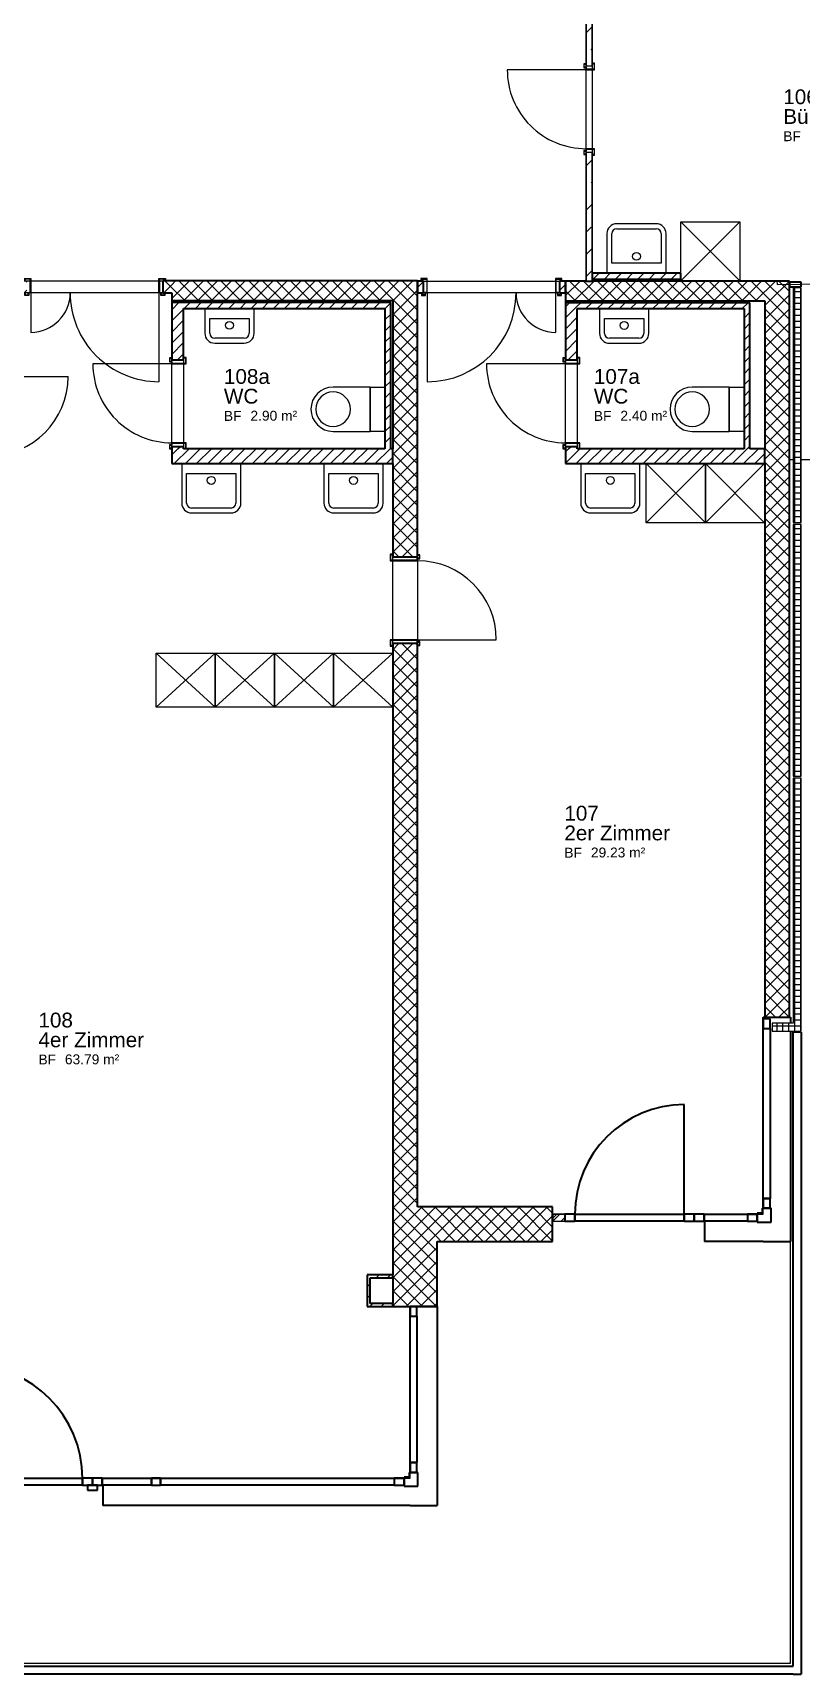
# Model space of a CAD drawing. Header units: centimetres. Extents: x -63 to 12757, y -227 to 7527.
# Drawn here: x 9902 to 10680, y 3501 to 5164 of the extents above; entities that cross this region are included whole.
import ezdxf

# ---------------------------------------------------------------- set-up
doc = ezdxf.new("R2010")
doc.units = ezdxf.units.CM
for name, color, linetype, lineweight in [('A----___H_HATCH', 252, 'Continuous', 9), ('A_E--___E_WAENDE', 7, 'Continuous', 35), ('A_E0-___E_DECKEN', 7, 'Continuous', 9), ('A_E5-___E_FENTUER', 252, 'Continuous', 9), ('A_I4-___E_SANITAER', 253, 'Continuous', 9), ('A_M1-___E_TRENNWAENDE', 7, 'Continuous', 25), ('A_R--___E_AUSSTATTUNG', 253, 'Continuous', 9), ('A_Z20___E_RAUM', 255, 'Continuous', 9), ('A_Z21___T_RAUMTEXT', 7, 'Continuous', 15)]:
    doc.layers.add(name, color=color, linetype=linetype, lineweight=lineweight)
doc.styles.add('Arial_1', font='arial.ttf', dxfattribs={"height": 0.2})
doc.styles.add('Arial_2', font='arial.ttf', dxfattribs={"height": 10})
doc.styles.add('Arial_3', font='arial.ttf', dxfattribs={"height": 15})
pattern_1 = [(45, (0, 0), (-7.071068, 7.071068), []), (135, (0, 0), (-7.071068, -7.071068), [])]
pattern_2 = [(45, (0, 0), (-5.656854, 5.656854), [])]
pattern_3 = [(90, (0, 0), (-6, 4e-16), []), (180, (0, 0), (-7e-16, -6), [])]

# ---------------------------------------------------------------- blocks, each defined once
blk = doc.blocks.new('_Zargentür 2-flg - Ungleich - 130 x 210-1939757-033O')
at = {"layer": 'A_E5-___E_FENTUER'}
for p, q in [((-90, -1.6), (-90, 88.4)), ((40, -1.6), (40, 38.4)), ((-96, 0.9), (-92, 0.9)), ((-96, -1.6), (-96, 0.9)), ((-95.5, 0.4), (-95.5, -1.6)), ((-92.5, 0.4), (-95.5, 0.4)), ((-92.5, -2.1), (-92.5, 0.4)), ((-92, 0.9), (-92, -1.6)), ((42, 0.9), (46, 0.9)), ((42, -1.6), (42, 0.9)), ((42.5, 0.4), (42.5, -2.1)), ((45.5, 0.4), (42.5, 0.4)), ((45.5, -1.6), (45.5, 0.4)), ((46, 0.9), (46, -1.6)), ((-96.5, -13.6), (-96, -13.6)), ((-96.5, -16.1), (-96.5, -13.6)), ((-90, -16.1), (-96.5, -16.1)), ((-95.5, -1.6), (-96, -1.6)), ((-96, -13.6), (-96, -15.6)), ((-96, -15.6), (-90.5, -15.6)), ((-90.5, -2.1), (-92.5, -2.1)), ((-92, -1.6), (-90, -1.6)), ((-90.5, -15.6), (-90.5, -2.1)), ((-90, -1.6), (-90, -16.1)), ((40, -1.6), (42, -1.6)), ((40, -16.1), (40, -1.6)), ((46.5, -16.1), (40, -16.1)), ((40.5, -2.1), (40.5, -15.6)), ((42.5, -2.1), (40.5, -2.1)), ((40.5, -15.6), (46, -15.6)), ((46, -1.6), (45.5, -1.6)), ((46, -13.6), (46.5, -13.6)), ((46, -15.6), (46, -13.6)), ((46.5, -13.6), (46.5, -16.1))]:
    blk.add_line(p, q, dxfattribs=at)
for centre, radius, start, end in [((-90, -1.6), 90, 360, 90), ((40, -1.6), 40, 90, 180)]:
    blk.add_arc(centre, radius, start, end, dxfattribs=at)
blk = doc.blocks.new('_Zargentür 1-flg - 80 x 210-V18-033O')
at = {"layer": 'A_E5-___E_FENTUER'}
for p, q in [((-40, 19.3), (-46.5, 19.3)), ((-46.5, 19.3), (-46.5, 16.8)), ((-46.5, 16.8), (-46, 16.8)), ((-46, 16.8), (-46, 18.8)), ((-46, 18.8), (-40.5, 18.8)), ((-40.5, 18.8), (-40.5, 5.3)), ((-40, 4.8), (-40, 19.3)), ((40, 19.3), (40, 4.8)), ((46, 19.3), (40, 19.3)), ((40.5, 5.3), (40.5, 18.8)), ((40.5, 18.8), (46, 18.8)), ((46, 18.8), (46, 16.8)), ((-45.5, 4.8), (-46, 4.8)), ((-46, 4.8), (-46, 2.3)), ((-46, 2.3), (-42, 2.3)), ((-45.5, 2.8), (-45.5, 4.8)), ((-42.5, 2.8), (-45.5, 2.8)), ((-40.5, 5.3), (-42.5, 5.3)), ((-42.5, 5.3), (-42.5, 2.8)), ((-42, 2.3), (-42, 4.8)), ((-42, 4.8), (-40, 4.8)), ((-40, 4.8), (-40, -75.2)), ((40, 4.8), (42, 4.8)), ((42.5, 5.3), (40.5, 5.3)), ((42, 4.8), (42, 2.3)), ((42, 2.3), (46, 2.3)), ((42.5, 2.8), (42.5, 5.3)), ((45.5, 2.8), (42.5, 2.8)), ((46, 4.8), (45.5, 4.8)), ((45.5, 4.8), (45.5, 2.8)), ((46, 2.3), (46, 4.8))]:
    blk.add_line(p, q, dxfattribs=at)
blk.add_arc((-40, 4.8), 80, 270, 0, dxfattribs=at)
blk = doc.blocks.new('_WC - mit Spülkasten-1642832-033O')
at = {"layer": 'A_I4-___E_SANITAER'}
for p, q in [((-9.9, 55.5), (-9.9, 18)), ((35.1, 18), (35.1, 55.5)), ((-9.9, 3), (-9.9, 18)), ((35.1, 18), (-9.9, 18)), ((-9.9, 18), (35.1, 18)), ((35.1, 18), (35.1, 3)), ((-9.9, 3), (35.1, 3))]:
    blk.add_line(p, q, dxfattribs=at)
for radius, start, end in [(22.5, 360, 180), (17.5, 90, 270), (17.5, 90, 270), (17.5, 270, 90), (17.5, 270, 90)]:
    blk.add_arc((12.6, 55.5), radius, start, end, dxfattribs=at)
blk = doc.blocks.new('_Waschbecken - 500 x 350-375340-033O')
at = {"layer": 'A_I4-___E_SANITAER'}
for p, q in [((27.6, 38), (-2.4, 38)), ((-12.4, 28), (-12.4, 3)), ((-7.4, 13), (-7.4, 28)), ((-7.4, 13), (-7.4, 28)), ((-2.4, 33), (27.6, 33)), ((-2.4, 33), (27.6, 33)), ((32.6, 28), (32.6, 13)), ((32.6, 28), (32.6, 13)), ((37.6, 3), (37.6, 28)), ((-12.4, 3), (37.6, 3)), ((32.6, 13), (-7.4, 13)), ((32.6, 13), (-7.4, 13))]:
    blk.add_line(p, q, dxfattribs=at)
blk.add_circle((12.6, 20), 4, dxfattribs=at)
for centre, radius, start, end in [((-2.4, 28), 10, 90, 180), ((-2.4, 28), 10, 90, 180), ((27.6, 28), 10, 360, 90), ((27.6, 28), 10, 360, 90), ((-2.4, 28), 5, 90, 180), ((-2.4, 28), 5, 90, 180), ((27.6, 28), 5, 0, 90), ((27.6, 28), 5, 0, 90)]:
    blk.add_arc(centre, radius, start, end, dxfattribs=at)
blk = doc.blocks.new('_Waschbecken - 600 x 500-598907-033O')
at = {"layer": 'A_I4-___E_SANITAER'}
for p, q in [((32.6, 53), (-7.4, 53)), ((-17.4, 43), (-17.4, 3)), ((-12.4, 13), (-12.4, 43)), ((-12.4, 13), (-12.4, 43)), ((-7.4, 48), (32.6, 48)), ((-7.4, 48), (32.6, 48)), ((37.6, 43), (37.6, 13)), ((37.6, 43), (37.6, 13)), ((42.6, 3), (42.6, 43)), ((-17.4, 3), (42.6, 3)), ((37.6, 13), (-12.4, 13)), ((37.6, 13), (-12.4, 13))]:
    blk.add_line(p, q, dxfattribs=at)
blk.add_circle((12.6, 20), 4, dxfattribs=at)
for centre, radius, start, end in [((-7.4, 43), 10, 90, 180), ((-7.4, 43), 10, 90, 180), ((32.6, 43), 10, 360, 90), ((32.6, 43), 10, 360, 90), ((-7.4, 43), 5, 90, 180), ((-7.4, 43), 5, 90, 180), ((32.6, 43), 5, 0, 90), ((32.6, 43), 5, 0, 90)]:
    blk.add_arc(centre, radius, start, end, dxfattribs=at)
blk = doc.blocks.new('_Zargentür 1-flg - 80 x 210-2022564-033O')
at = {"layer": 'A_E5-___E_FENTUER'}
for p, q in [((-40, 16.3), (-46.5, 16.3)), ((-46.5, 16.3), (-46.5, 13.8)), ((-46.5, 13.8), (-46, 13.8)), ((-46, 13.8), (-46, 15.8)), ((-46, 15.8), (-40.5, 15.8)), ((-45.5, 7.8), (-46, 7.8)), ((-46, 7.8), (-46, 5.3)), ((-46, 5.3), (-42, 5.3)), ((-45.5, 5.8), (-45.5, 7.8)), ((-42.5, 5.8), (-45.5, 5.8)), ((-40.5, 8.3), (-42.5, 8.3)), ((-42.5, 8.3), (-42.5, 5.8)), ((-42, 5.3), (-42, 7.8)), ((-42, 7.8), (-40, 7.8)), ((-40.5, 15.8), (-40.5, 8.3)), ((-40, 7.8), (-40, 16.3)), ((-40, 7.8), (-40, -72.2)), ((40, 16.3), (40, 7.8)), ((46.5, 16.3), (40, 16.3)), ((40, 7.8), (42, 7.8)), ((40.5, 8.3), (40.5, 15.8)), ((40.5, 15.8), (46, 15.8)), ((42.5, 8.3), (40.5, 8.3)), ((42, 7.8), (42, 5.3)), ((42, 5.3), (46, 5.3)), ((42.5, 5.8), (42.5, 8.3)), ((45.5, 5.8), (42.5, 5.8)), ((46, 7.8), (45.5, 7.8)), ((45.5, 7.8), (45.5, 5.8)), ((46, 15.8), (46, 13.8)), ((46, 13.8), (46.5, 13.8)), ((46, 5.3), (46, 7.8)), ((46.5, 13.8), (46.5, 16.3))]:
    blk.add_line(p, q, dxfattribs=at)
blk.add_arc((-40, 7.8), 80, 270, 0, dxfattribs=at)
blk = doc.blocks.new('_Zargentür 2-flg - Ungleich - 130 x 210-1939691-033O')
at = {"layer": 'A_E5-___E_FENTUER'}
for p, q in [((-90, 16.1), (-96.5, 16.1)), ((-96.5, 16.1), (-96.5, 13.6)), ((-96.5, 13.6), (-96, 13.6)), ((-96, 13.6), (-96, 15.6)), ((-96, 15.6), (-90.5, 15.6)), ((-95.5, 1.6), (-96, 1.6)), ((-96, 1.6), (-96, -0.9)), ((-95.5, -0.4), (-95.5, 1.6)), ((-90.5, 2.1), (-92.5, 2.1)), ((-92.5, 2.1), (-92.5, -0.4)), ((-92, -0.9), (-92, 1.6)), ((-92, 1.6), (-90, 1.6)), ((-90.5, 15.6), (-90.5, 2.1)), ((-90, 1.6), (-90, 16.1)), ((-90, 1.6), (-90, -88.4)), ((40, 16.1), (40, 1.6)), ((46.5, 16.1), (40, 16.1)), ((40, 1.6), (40, -38.4)), ((40, 1.6), (42, 1.6)), ((40.5, 2.1), (40.5, 15.6)), ((40.5, 15.6), (46, 15.6)), ((42.5, 2.1), (40.5, 2.1)), ((42, 1.6), (42, -0.9)), ((42.5, -0.4), (42.5, 2.1)), ((46, 1.6), (45.5, 1.6)), ((45.5, 1.6), (45.5, -0.4)), ((46, 15.6), (46, 13.6)), ((46, 13.6), (46.5, 13.6)), ((46, -0.9), (46, 1.6)), ((46.5, 13.6), (46.5, 16.1)), ((-96, -0.9), (-92, -0.9)), ((-92.5, -0.4), (-95.5, -0.4)), ((42, -0.9), (46, -0.9)), ((45.5, -0.4), (42.5, -0.4))]:
    blk.add_line(p, q, dxfattribs=at)
for centre, radius, start, end in [((-90, 1.6), 90, 270, 0), ((40, 1.6), 40, 180, 270)]:
    blk.add_arc(centre, radius, start, end, dxfattribs=at)
blk = doc.blocks.new('_Zargentür 1-flg - 80 x 210-V20-033O')
at = {"layer": 'A_E5-___E_FENTUER'}
for p, q in [((-40, 19.3), (-46.5, 19.3)), ((-46.5, 19.3), (-46.5, 16.8)), ((-46.5, 16.8), (-46, 16.8)), ((-46, 16.8), (-46, 18.8)), ((-46, 18.8), (-40.5, 18.8)), ((-40.5, 18.8), (-40.5, 5.3)), ((-40, 4.8), (-40, 19.3)), ((40, 19.3), (40, 4.8)), ((46, 19.3), (40, 19.3)), ((40.5, 5.3), (40.5, 18.8)), ((40.5, 18.8), (46, 18.8)), ((46, 18.8), (46, 16.8)), ((-45.5, 4.8), (-46, 4.8)), ((-46, 4.8), (-46, 2.3)), ((-46, 2.3), (-42, 2.3)), ((-45.5, 2.8), (-45.5, 4.8)), ((-42.5, 2.8), (-45.5, 2.8)), ((-40.5, 5.3), (-42.5, 5.3)), ((-42.5, 5.3), (-42.5, 2.8)), ((-42, 2.3), (-42, 4.8)), ((-42, 4.8), (-40, 4.8)), ((-40, 4.8), (-40, -75.2)), ((40, 4.8), (42, 4.8)), ((42.5, 5.3), (40.5, 5.3)), ((42, 4.8), (42, 2.3)), ((42, 2.3), (46, 2.3)), ((42.5, 2.8), (42.5, 5.3)), ((45.5, 2.8), (42.5, 2.8)), ((46, 4.8), (45.5, 4.8)), ((45.5, 4.8), (45.5, 2.8)), ((46, 2.3), (46, 4.8))]:
    blk.add_line(p, q, dxfattribs=at)
blk.add_arc((-40, 4.8), 80, 270, 0, dxfattribs=at)
blk = doc.blocks.new('_Zargentür 1-flg - 80 x 210-V13-033O')
at = {"layer": 'A_E5-___E_FENTUER'}
for p, q in [((-40, -4.8), (-40, 75.2)), ((-46, -2.3), (-42, -2.3)), ((-46, -4.8), (-46, -2.3)), ((-45.5, -4.8), (-46, -4.8)), ((-45.5, -2.8), (-45.5, -4.8)), ((-42.5, -2.8), (-45.5, -2.8)), ((-42.5, -5.3), (-42.5, -2.8)), ((-40.5, -5.3), (-42.5, -5.3)), ((-42, -2.3), (-42, -4.8)), ((-42, -4.8), (-40, -4.8)), ((-40.5, -18.8), (-40.5, -5.3)), ((-40, -4.8), (-40, -19.3)), ((40, -4.8), (42, -4.8)), ((40, -19.3), (40, -4.8)), ((40.5, -5.3), (40.5, -18.8)), ((42.5, -5.3), (40.5, -5.3)), ((42, -2.3), (46, -2.3)), ((42, -4.8), (42, -2.3)), ((42.5, -2.8), (42.5, -5.3)), ((45.5, -2.8), (42.5, -2.8)), ((45.5, -4.8), (45.5, -2.8)), ((46, -4.8), (45.5, -4.8)), ((46, -2.3), (46, -4.8)), ((-46.5, -16.8), (-46, -16.8)), ((-46.5, -19.3), (-46.5, -16.8)), ((-40, -19.3), (-46.5, -19.3)), ((-46, -16.8), (-46, -18.8)), ((-46, -18.8), (-40.5, -18.8)), ((46.5, -19.3), (40, -19.3)), ((40.5, -18.8), (46, -18.8)), ((46, -16.8), (46.5, -16.8)), ((46, -18.8), (46, -16.8)), ((46.5, -16.8), (46.5, -19.3))]:
    blk.add_line(p, q, dxfattribs=at)
blk.add_arc((-40, -4.8), 80, 360, 90, dxfattribs=at)
blk = doc.blocks.new('_Waschbecken - 600 x 500-V17-033O')
at = {"layer": 'A_I4-___E_SANITAER'}
for p, q in [((32.6, 57.5), (-7.4, 57.5)), ((-7.4, 52.5), (32.6, 52.5)), ((-7.4, 52.5), (32.6, 52.5)), ((-17.4, 47.5), (-17.4, 7.5)), ((-12.4, 17.5), (-12.4, 47.5)), ((-12.4, 17.5), (-12.4, 47.5)), ((37.6, 47.5), (37.6, 17.5)), ((37.6, 47.5), (37.6, 17.5)), ((42.6, 7.5), (42.6, 47.5)), ((37.6, 17.5), (-12.4, 17.5)), ((37.6, 17.5), (-12.4, 17.5)), ((-17.4, 7.5), (42.6, 7.5))]:
    blk.add_line(p, q, dxfattribs=at)
blk.add_circle((12.6, 24.5), 4, dxfattribs=at)
for centre, radius, start, end in [((-7.4, 47.5), 10, 90, 180), ((-7.4, 47.5), 10, 90, 180), ((-7.4, 47.5), 5, 90, 180), ((-7.4, 47.5), 5, 90, 180), ((32.6, 47.5), 10, 360, 90), ((32.6, 47.5), 10, 360, 90), ((32.6, 47.5), 5, 0, 90), ((32.6, 47.5), 5, 0, 90)]:
    blk.add_arc(centre, radius, start, end, dxfattribs=at)
blk = doc.blocks.new('Rechteckiger Pfosten - 12 x 5-1376459-033O')
at = {"layer": 'A_E--___E_WAENDE'}
for p, q in [((-12, 2.5), (0, 2.5)), ((-12, -2.5), (-12, 2.5)), ((0, 2.5), (0, -2.5)), ((0, -2.5), (-12, -2.5))]:
    blk.add_line(p, q, dxfattribs=at)
blk = doc.blocks.new('_Tür 1-flg - Rahmen - Unterlicht - _Tür 1-flg - Rahmen 10_10_30 - U 224cm-1390386-033O')
at = {"layer": 'A_E--___E_WAENDE'}
for p, q in [((-57.25, 3.5), (-57.25, 118)), ((-57.25, 3.5), (-67.25, 3.5)), ((-67.25, 3.5), (-67.25, -3.5)), ((-57.25, -3.5), (-57.25, 3.5)), ((-57.25, 3.5), (-57.25, -3.5)), ((-57.25, 3.5), (57.25, 3.5)), ((67.25, 3.5), (57.25, 3.5)), ((57.25, 3.5), (57.25, -3.5)), ((57.25, -3.5), (57.25, 3.5)), ((67.25, -3.5), (67.25, 3.5)), ((-67.25, -3.5), (-57.25, -3.5)), ((57.25, -3.5), (-57.25, -3.5)), ((57.25, -3.5), (67.25, -3.5))]:
    blk.add_line(p, q, dxfattribs=at)
blk.add_arc((-57.25, 3.5), 114.5, 0, 90, dxfattribs=at)
blk = doc.blocks.new('_Flügel 1-flg - Unterlicht - Rahmen 10cm - Höhe U 151cm-1868864-033O')
at = {"layer": 'A_E--___E_WAENDE'}
for p, q in [((-86, 3.5), (-96, 3.5)), ((-96, 3.5), (-96, -3.5)), ((-86, -3.5), (-86, 3.5)), ((-86, 3.5), (-86, -3.5)), ((-86, 3.5), (86, 3.5)), ((96, 3.5), (86, 3.5)), ((86, 3.5), (86, -3.5)), ((86, 3.5), (86, -3.5)), ((96, -3.5), (96, 3.5)), ((-96, -3.5), (-86, -3.5)), ((86, -3.5), (-86, -3.5)), ((86, -3.5), (96, -3.5))]:
    blk.add_line(p, q, dxfattribs=at)
blk = doc.blocks.new('_Flügel 1-flg - Unterlicht - Rahmen 10cm - Höhe U 151cm-1390438-033O')
at = {"layer": 'A_E--___E_WAENDE'}
for p, q in [((-74.065, 3.5), (-84.065, 3.5)), ((-84.065, 3.5), (-84.065, -3.5)), ((-74.065, -3.5), (-74.065, 3.5)), ((-74.065, 3.5), (-74.065, -3.5)), ((-74.065, 3.5), (74.065, 3.5)), ((84.065, 3.5), (74.065, 3.5)), ((74.065, 3.5), (74.065, -3.5)), ((74.065, 3.5), (74.065, -3.5)), ((84.065, -3.5), (84.065, 3.5)), ((-84.065, -3.5), (-74.065, -3.5)), ((74.065, -3.5), (-74.065, -3.5)), ((74.065, -3.5), (84.065, -3.5))]:
    blk.add_line(p, q, dxfattribs=at)
blk = doc.blocks.new('_Flügel 2-flg - Unterlicht - Rahmen 10cm - Unterlicht 151cm-1390437-033O')
at = {"layer": 'A_E--___E_WAENDE'}
for p, q in [((-148, 3.5), (-158, 3.5)), ((-158, 3.5), (-158, -3.5)), ((-148, -3.5), (-148, 3.5)), ((-148, 3.5), (-148, -3.5)), ((-148, 3.5), (-98, 3.5)), ((-89, 3.5), (-98, 3.5)), ((-98, 3.5), (-98, -3.5)), ((-98, -3.5), (-98, 3.5)), ((-89, -3.5), (-89, 3.5)), ((-89, 3.5), (-89, -3.5)), ((-89, 3.5), (148, 3.5)), ((158, 3.5), (148, 3.5)), ((148, 3.5), (148, -3.5)), ((148, 3.5), (148, -3.5)), ((158, -3.5), (158, 3.5)), ((-158, -3.5), (-148, -3.5)), ((-98, -3.5), (-148, -3.5)), ((-98, -3.5), (-89, -3.5)), ((148, -3.5), (-89, -3.5)), ((148, -3.5), (158, -3.5))]:
    blk.add_line(p, q, dxfattribs=at)
blk = doc.blocks.new('_Flügel 1-flg - Unterlicht - Rahmen 10cm - Höhe U 151cm-1387817-033O')
at = {"layer": 'A_E--___E_WAENDE'}
for p, q in [((-22, 3.5), (-32, 3.5)), ((-32, 3.5), (-32, -3.5)), ((-22, -3.5), (-22, 3.5)), ((-22, 3.5), (-22, -3.5)), ((-22, 3.5), (22, 3.5)), ((32, 3.5), (22, 3.5)), ((22, 3.5), (22, -3.5)), ((22, 3.5), (22, -3.5)), ((32, -3.5), (32, 3.5)), ((-32, -3.5), (-22, -3.5)), ((22, -3.5), (-22, -3.5)), ((22, -3.5), (32, -3.5))]:
    blk.add_line(p, q, dxfattribs=at)
blk = doc.blocks.new('_Tür 1-flg - Rahmen - Unterlicht - _Tür 1-flg - Rahmen 10_10_30 - U 224cm-1390388-033O')
at = {"layer": 'A_E--___E_WAENDE'}
for p, q in [((-55.5, 3.5), (-65.5, 3.5)), ((-65.5, 3.5), (-65.5, -3.5)), ((-55.5, -3.5), (-55.5, 3.5)), ((-55.5, 3.5), (55.5, 3.5)), ((-55.5, 3.5), (-55.5, -3.5)), ((65.5, 3.5), (55.5, 3.5)), ((55.5, 3.5), (55.5, -3.5)), ((55.5, -3.5), (55.5, 3.5)), ((65.5, -3.5), (65.5, 3.5)), ((-65.5, -3.5), (-55.5, -3.5)), ((-55.5, -3.5), (-55.5, -114.5)), ((55.5, -3.5), (-55.5, -3.5)), ((55.5, -3.5), (65.5, -3.5))]:
    blk.add_line(p, q, dxfattribs=at)
blk.add_arc((-55.5, -3.5), 111, 270, 360, dxfattribs=at)
blk = doc.blocks.new('Linker Eckpfosten - L 12 x 12-1387820-033O')
at = {"layer": 'A_E--___E_WAENDE'}
for p, q in [((-9.5, -4.5), (-9.5, 4.5)), ((-9.5, 4.5), (4.5, 4.5)), ((4.5, 4.5), (4.5, -9.5)), ((-4.5, -4.5), (-9.5, -4.5)), ((-4.5, -9.5), (-4.5, -4.5)), ((4.5, -9.5), (-4.5, -9.5))]:
    blk.add_line(p, q, dxfattribs=at)
blk = doc.blocks.new('Rechteckiger Pfosten - Deckpfosten 5 x 10-1387818-033O')
at = {"layer": 'A_E--___E_WAENDE'}
for p, q in [((-5, 8.5), (5, 8.5)), ((-5, 3.5), (-5, 8.5)), ((5, 3.5), (-5, 3.5)), ((5, 8.5), (5, 3.5))]:
    blk.add_line(p, q, dxfattribs=at)
blk = doc.blocks.new('_Schrank - Hochschrank 55 x 60-2063837-033O')
at = {"layer": 'A_R--___E_AUSSTATTUNG'}
for p, q in [((-23.3, -27.7), (-23.3, 32.3)), ((-23.3, 32.3), (31.7, 32.3)), ((-23.3, -27.7), (31.7, 32.3)), ((-23.3, 32.3), (31.7, -27.7)), ((31.7, 32.3), (31.7, -27.7)), ((31.7, -27.7), (-23.3, -27.7))]:
    blk.add_line(p, q, dxfattribs=at)
blk = doc.blocks.new('_Schrank - Hochschrank 60 x 60-2063835-033O')
at = {"layer": 'A_R--___E_AUSSTATTUNG'}
for p, q in [((-25.8, -27.7), (-25.8, 32.3)), ((-25.8, 32.3), (34.2, 32.3)), ((-25.8, -27.7), (34.2, 32.3)), ((-25.8, 32.3), (34.2, -27.7)), ((34.2, 32.3), (34.2, -27.7)), ((34.2, -27.7), (-25.8, -27.7))]:
    blk.add_line(p, q, dxfattribs=at)
blk = doc.blocks.new('_Zargentür 1-flg - 80 x 210-2506014-033O')
at = {"layer": 'A_E5-___E_FENTUER'}
for p, q in [((-40, 25.8), (-46.5, 25.8)), ((-46.5, 25.8), (-46.5, 23.3)), ((-46.5, 23.3), (-46, 23.3)), ((-46, 23.3), (-46, 25.3)), ((-46, 25.3), (-40.5, 25.3)), ((-40.5, 25.3), (-40.5, -1.2)), ((-40, -1.7), (-40, 25.8)), ((40, 25.8), (40, -1.7)), ((46.5, 25.8), (40, 25.8)), ((40.5, -1.2), (40.5, 25.3)), ((40.5, 25.3), (46, 25.3)), ((46, 25.3), (46, 23.3)), ((46, 23.3), (46.5, 23.3)), ((46.5, 23.3), (46.5, 25.8)), ((-45.5, -1.7), (-46, -1.7)), ((-46, -1.7), (-46, -4.2)), ((-46, -4.2), (-42, -4.2)), ((-45.5, -3.7), (-45.5, -1.7)), ((-42.5, -3.7), (-45.5, -3.7)), ((-40.5, -1.2), (-42.5, -1.2)), ((-42.5, -1.2), (-42.5, -3.7)), ((-42, -4.2), (-42, -1.7)), ((-42, -1.7), (-40, -1.7)), ((-40, -1.7), (-40, -81.7)), ((40, -1.7), (42, -1.7)), ((42.5, -1.2), (40.5, -1.2)), ((42, -1.7), (42, -4.2)), ((42, -4.2), (46, -4.2)), ((42.5, -3.7), (42.5, -1.2)), ((45.5, -3.7), (42.5, -3.7)), ((46, -1.7), (45.5, -1.7)), ((45.5, -1.7), (45.5, -3.7)), ((46, -4.2), (46, -1.7))]:
    blk.add_line(p, q, dxfattribs=at)
blk.add_arc((-40, -1.7), 80, 270, 0, dxfattribs=at)
blk = doc.blocks.new('_Beschriftung Räume - Nummer_ Name_ Fläche-157530-033O')
at = {"layer": 'A_Z21___T_RAUMTEXT', "insert": (-0.364, -0.522), "char_height": 0.2, "width": 0.44093, "attachment_point": 1, "style": 'Arial_1'}
blk.add_mtext('BF', dxfattribs=at)

msp = doc.modelspace()

# ---------------------------------------------------------------- hatches: boundary and pattern name
at = {"layer": 'A----___H_HATCH'}
h = msp.add_hatch(dxfattribs=at)
h.set_pattern_fill('FP_15', color=256, style=0, pattern_type=2)
h.set_pattern_definition([(45, (0, 0), (-22.45064, 22.45064), []), (45, (22.45, 0), (-22.45064, 22.45064), [15.875, -7.937])])
h.paths.add_polyline_path([(10468.5, 4912.6), (10468.5, 5042.7), (10462.5, 5042.7), (10462.5, 4912.6)], flags=0)
h.paths.add_polyline_path([(10468.5, 5130.7), (10468.5, 5183), (10462.5, 5183), (10462.5, 5130.7)], flags=0)
h = msp.add_hatch(dxfattribs=at)
h.set_pattern_fill('FP_2', color=256, style=0, pattern_type=2)
h.set_pattern_definition(pattern_1)
h.paths.add_polyline_path([(10033.5, 4900.7), (10042.5, 4900.7), (10042.5, 4912.7), (10033.5, 4912.7), (10033.5, 4907.8)], flags=0)
h.paths.add_polyline_path([(9895.5, 4900.7), (9895.5, 4912.7), (9885.5, 4912.7), (9885.5, 4900.7)], flags=0)
h = msp.add_hatch(dxfattribs=at)
h.set_pattern_fill('FP_2', color=256, style=0, pattern_type=2)
h.set_pattern_definition(pattern_1)
h.paths.add_polyline_path([(10266.5, 4892.7), (10266.5, 4912.7), (10042.5, 4912.7), (10042.5, 4892.7), (10120.9, 4892.7)], flags=0)
h = msp.add_hatch(dxfattribs=at)
h.set_pattern_fill('FP_2', color=256, style=0, pattern_type=2)
h.set_pattern_definition(pattern_1)
h.paths.add_polyline_path([(10291.5, 3974.6), (10291.5, 4545.2), (10266.5, 4545.2), (10266.5, 3974.6)], flags=0)
h.paths.add_polyline_path([(10266.5, 4633.2), (10291.5, 4633.2), (10291.5, 4912.7), (10266.5, 4912.7), (10266.5, 4707.3)], flags=0)
h = msp.add_hatch(dxfattribs=at)
h.set_pattern_fill('FP_18', color=256, style=0, pattern_type=2)
h.set_pattern_definition(pattern_2)
h.paths.add_polyline_path([(10441.5, 4900.6), (10441.5, 4912.6), (10435.5, 4912.6), (10435.5, 4900.6)], flags=0)
h.paths.add_polyline_path([(10291.5, 4900.6), (10297.5, 4900.6), (10297.5, 4912.6), (10291.5, 4912.6)], flags=0)
h = msp.add_hatch(dxfattribs=at)
h.set_pattern_fill('FP_2', color=256, style=0, pattern_type=2)
h.set_pattern_definition(pattern_1)
h.paths.add_polyline_path([(10643.5, 4892.6), (10668.5, 4892.6), (10668.5, 4912.6), (10441.5, 4912.6), (10441.5, 4892.6), (10563.9, 4892.6)], flags=0)
h = msp.add_hatch(dxfattribs=at)
h.set_pattern_fill('FP_18', color=256, style=0, pattern_type=2)
h.set_pattern_definition(pattern_2)
h.paths.add_polyline_path([(10558.5, 4914.6), (10558.5, 4920.6), (10468.5, 4920.6), (10468.5, 4914.6), (10508.5, 4914.6)], flags=0)
h = msp.add_hatch(dxfattribs=at)
h.set_pattern_fill('FP_18', color=256, style=0, pattern_type=2)
h.set_pattern_definition(pattern_2)
h.paths.add_polyline_path([(10054.5, 4742.6), (10054.5, 4744.7), (10042.5, 4744.7), (10042.5, 4742.6)], flags=0)
h.paths.add_polyline_path([(10054.5, 4832.7), (10054.5, 4890.7), (10042.5, 4890.7), (10042.5, 4832.7)], flags=0)
h = msp.add_hatch(dxfattribs=at)
h.set_pattern_fill('FP_18', color=256, style=0, pattern_type=2)
h.set_pattern_definition(pattern_2)
h.paths.add_polyline_path([(10258.5, 4884.7), (10258.5, 4890.7), (10054.5, 4890.7), (10054.5, 4884.7), (10120.9, 4884.7)], flags=0)
h = msp.add_hatch(dxfattribs=at)
h.set_pattern_fill('FP_18', color=256, style=0, pattern_type=2)
h.set_pattern_definition(pattern_2)
h.paths.add_polyline_path([(10258.5, 4742.6), (10264.5, 4742.6), (10264.5, 4890.7), (10258.5, 4890.7), (10258.5, 4841)], flags=0)
h = msp.add_hatch(dxfattribs=at)
h.set_pattern_fill('FP_18', color=256, style=0, pattern_type=2)
h.set_pattern_definition(pattern_2)
h.paths.add_polyline_path([(10453.5, 4742.6), (10453.5, 4744.7), (10441.5, 4744.7), (10441.5, 4742.6), (10453.1, 4742.6)], flags=0)
h.paths.add_polyline_path([(10441.5, 4832.7), (10453.5, 4832.7), (10453.5, 4890.6), (10441.5, 4890.6), (10441.5, 4841)], flags=0)
h = msp.add_hatch(dxfattribs=at)
h.set_pattern_fill('FP_18', color=256, style=0, pattern_type=2)
h.set_pattern_definition(pattern_2)
h.paths.add_polyline_path([(10622.5, 4884.6), (10628.5, 4884.6), (10628.5, 4890.6), (10453.5, 4890.6), (10453.5, 4884.6), (10563.9, 4884.6)], flags=0)
h = msp.add_hatch(dxfattribs=at)
h.set_pattern_fill('FP_2', color=256, style=0, pattern_type=2)
h.set_pattern_definition(pattern_1)
h.paths.add_polyline_path([(10643.5, 4166.7), (10668.5, 4166.7), (10668.5, 4892.6), (10643.5, 4892.6), (10643.5, 4172.4)], flags=0)
h = msp.add_hatch(dxfattribs=at)
h.set_pattern_fill('FP_1', color=256, style=0, pattern_type=2)
h.set_pattern_definition(pattern_3)
h.paths.add_polyline_path([(10674.6, 4720.7), (10680.5, 4720.7), (10680.5, 4905.6), (10672.5, 4905.6), (10672.5, 4720.7)], flags=0)
h = msp.add_hatch(dxfattribs=at)
h.set_pattern_fill('FP_18', color=256, style=0, pattern_type=2)
h.set_pattern_definition(pattern_2)
h.paths.add_polyline_path([(10628.5, 4742.6), (10628.5, 4884.6), (10622.5, 4884.6), (10622.5, 4742.6)], flags=0)
h = msp.add_hatch(dxfattribs=at)
h.set_pattern_fill('FP_18', color=256, style=0, pattern_type=2)
h.set_pattern_definition(pattern_2)
h.paths.add_polyline_path([(10266.5, 4727.6), (10266.5, 4742.6), (10042.5, 4742.6), (10042.5, 4727.6), (10231.7, 4727.6)], flags=0)
h = msp.add_hatch(dxfattribs=at)
h.set_pattern_fill('FP_18', color=256, style=0, pattern_type=2)
h.set_pattern_definition(pattern_2)
h.paths.add_polyline_path([(10643.5, 4727.6), (10643.5, 4742.6), (10441.5, 4742.6), (10441.5, 4727.6), (10563.9, 4727.6)], flags=0)
h = msp.add_hatch(dxfattribs=at)
h.set_pattern_fill('FP_1', color=256, style=0, pattern_type=2)
h.set_pattern_definition(pattern_3)
h.paths.add_polyline_path([(10672.5, 4152.7), (10680.5, 4152.7), (10680.5, 4409), (10672.5, 4409), (10672.5, 4160.7)], flags=0)
h.paths.add_polyline_path([(10680.5, 4411), (10680.5, 4665.8), (10672.5, 4665.8), (10672.5, 4411)], flags=0)
h.paths.add_polyline_path([(10680.5, 4667.8), (10680.5, 4720.7), (10672.5, 4720.7), (10672.5, 4667.8)], flags=0)
h = msp.add_hatch(dxfattribs=at)
h.set_pattern_fill('FP_1', color=256, style=0, pattern_type=2)
h.set_pattern_definition(pattern_3)
h.paths.add_polyline_path([(10672.5, 4152.7), (10672.5, 4160.7), (10651, 4160.7), (10651, 4152.7)], flags=0)
h = msp.add_hatch(dxfattribs=at)
h.set_pattern_fill('FP_2', color=256, style=0, pattern_type=2)
h.set_pattern_definition(pattern_1)
h.paths.add_polyline_path([(10311.5, 3873.7), (10311.5, 3974.6), (10266.5, 3974.6), (10266.5, 3873.7)], flags=0)
h = msp.add_hatch(dxfattribs=at)
h.set_pattern_fill('FP_2', color=256, style=0, pattern_type=2)
h.set_pattern_definition(pattern_1)
h.paths.add_polyline_path([(10342.4, 3939.6), (10428.5, 3939.6), (10428.5, 3974.6), (10311.5, 3974.6), (10311.5, 3939.6)], flags=0)
h = msp.add_hatch(dxfattribs=at)
h.set_pattern_fill('FP_25', color=256, style=0, pattern_type=2)
h.set_pattern_definition([(45, (0, 0), (-7.071068, 7.071068), []), (45, (2.828, 0), (-7.071068, 7.071068), []), (45, (5.657, 0), (-7.071068, 7.071068), [])])
h.paths.add_polyline_path([(10441, 3960.1), (10441, 3967.1), (10428.5, 3967.1), (10428.5, 3960.1)], flags=0)
h = msp.add_hatch(dxfattribs=at)
h.set_pattern_fill('FP_18', color=256, style=0, pattern_type=2)
h.set_pattern_definition(pattern_2)
h.paths.add_polyline_path([(10266.5, 3902.7), (10266.5, 3905.7), (10240.5, 3905.7), (10240.5, 3902.7), (10243.5, 3902.7)], flags=0)
h = msp.add_hatch(dxfattribs=at)
h.set_pattern_fill('FP_18', color=256, style=0, pattern_type=2)
h.set_pattern_definition(pattern_2)
h.paths.add_polyline_path([(10243.5, 3873.7), (10243.5, 3902.7), (10240.5, 3902.7), (10240.5, 3873.7)], flags=0)
h = msp.add_hatch(dxfattribs=at)
h.set_pattern_fill('FP_18', color=256, style=0, pattern_type=2)
h.set_pattern_definition(pattern_2)
h.paths.add_polyline_path([(10266.5, 3873.7), (10266.5, 3876.7), (10243.5, 3876.7), (10243.5, 3873.7)], flags=0)

# ---------------------------------------------------------------- linework, layer by layer
at = {"layer": 'A_E--___E_WAENDE'}
for p, q in [((10042.5, 4912.7), (10033.5, 4912.7)), ((10033.5, 4912.7), (10033.5, 4900.7)), ((10266.5, 4912.7), (10042.5, 4912.7)), ((10291.5, 4912.7), (10266.5, 4912.7)), ((10291.5, 4633.2), (10291.5, 4912.7)), ((10297.5, 4912.6), (10291.5, 4912.6)), ((10291.5, 4912.6), (10291.5, 4900.6)), ((10297.5, 4900.6), (10297.5, 4912.6)), ((10441.5, 4912.6), (10435.5, 4912.6)), ((10435.5, 4912.6), (10435.5, 4900.6)), ((10462.5, 4912.6), (10441.5, 4912.6)), ((10441.5, 4912.6), (10441.5, 4892.6)), ((10441.5, 4900.6), (10441.5, 4912.6)), ((10462.5, 4912.6), (10468.5, 4912.6)), ((10558.5, 4920.6), (10468.5, 4920.6)), ((10468.5, 4920.6), (10468.5, 4914.6)), ((10468.5, 4914.6), (10558.5, 4914.6)), ((10668.5, 4912.6), (10468.5, 4912.6)), ((10558.5, 4914.6), (10558.5, 4920.6)), ((10668.5, 4892.6), (10668.5, 4912.6)), ((10033.5, 4900.7), (10042.5, 4900.7)), ((10042.5, 4900.7), (10042.5, 4892.7)), ((10042.5, 4892.7), (10266.5, 4892.7)), ((10054.5, 4890.7), (10042.5, 4890.7)), ((10042.5, 4890.7), (10042.5, 4832.7)), ((10258.5, 4890.7), (10054.5, 4890.7)), ((10264.5, 4890.7), (10258.5, 4890.7)), ((10264.5, 4742.6), (10264.5, 4890.7)), ((10266.5, 4892.7), (10266.5, 4742.6)), ((10291.5, 4900.6), (10297.5, 4900.6)), ((10435.5, 4900.6), (10441.5, 4900.6)), ((10441.5, 4892.6), (10643.5, 4892.6)), ((10453.5, 4890.6), (10441.5, 4890.6)), ((10441.5, 4890.6), (10441.5, 4832.7)), ((10628.5, 4890.6), (10453.5, 4890.6)), ((10628.5, 4884.6), (10628.5, 4890.6)), ((10643.5, 4892.6), (10643.5, 4742.6)), ((10668.5, 4166.7), (10668.5, 4892.6)), ((10054.5, 4832.7), (10054.5, 4884.7)), ((10054.5, 4884.7), (10258.5, 4884.7)), ((10258.5, 4884.7), (10258.5, 4742.6)), ((10453.5, 4832.7), (10453.5, 4884.6)), ((10453.5, 4884.6), (10622.5, 4884.6)), ((10622.5, 4884.6), (10622.5, 4742.6)), ((10628.5, 4742.6), (10628.5, 4884.6)), ((10042.5, 4832.7), (10054.5, 4832.7)), ((10441.5, 4832.7), (10453.5, 4832.7)), ((10054.5, 4744.7), (10042.5, 4744.7)), ((10042.5, 4744.7), (10042.5, 4742.6)), ((10042.5, 4742.6), (10042.5, 4727.6)), ((10054.5, 4742.6), (10054.5, 4744.7)), ((10258.5, 4742.6), (10054.5, 4742.6)), ((10266.5, 4742.6), (10264.5, 4742.6)), ((10266.5, 4727.6), (10266.5, 4742.6)), ((10453.5, 4744.7), (10441.5, 4744.7)), ((10441.5, 4744.7), (10441.5, 4742.6)), ((10441.5, 4742.6), (10441.5, 4727.6)), ((10453.5, 4742.6), (10453.5, 4744.7)), ((10622.5, 4742.6), (10453.5, 4742.6)), ((10643.5, 4742.6), (10628.5, 4742.6)), ((10643.5, 4727.6), (10643.5, 4742.6)), ((10042.5, 4727.6), (10266.5, 4727.6)), ((10266.5, 4727.6), (10266.5, 4633.2)), ((10441.5, 4727.6), (10643.5, 4727.6)), ((10643.5, 4727.6), (10643.5, 4166.7)), ((10266.5, 4633.2), (10291.5, 4633.2)), ((10291.5, 4545.2), (10266.5, 4545.2)), ((10266.5, 4545.2), (10266.5, 3974.6)), ((10291.5, 3974.6), (10291.5, 4545.2)), ((10642, 3973.1), (10642, 4166.7)), ((10642, 4166.7), (10669.5, 4166.7)), ((10643.5, 4166.7), (10668.5, 4166.7)), ((10669.5, 4166.7), (10669.5, 4160.7)), ((10669.5, 4152.7), (10669.5, 3939.6)), ((10672.5, 3509.1), (10672.5, 4151.6)), ((10680.5, 4151.6), (10672.5, 4151.6)), ((10680.5, 4151.6), (10680.5, 3501.1)), ((10266.5, 3974.6), (10266.5, 3905.7)), ((10311.5, 3974.6), (10291.5, 3974.6)), ((10428.5, 3974.6), (10311.5, 3974.6)), ((10428.5, 3967.1), (10428.5, 3974.6)), ((10428.5, 3960.1), (10428.5, 3967.1)), ((10428.5, 3967.1), (10428.5, 3960.1)), ((10428.5, 3939.6), (10428.5, 3960.1)), ((10582.5, 3967.1), (10636, 3967.1)), ((10582.5, 3960.1), (10582.5, 3939.6)), ((10311.5, 3873.7), (10311.5, 3939.6)), ((10311.5, 3939.6), (10428.5, 3939.6)), ((10642, 3939.6), (10582.5, 3939.6)), ((10642, 3939.6), (10669.5, 3939.6)), ((10266.5, 3905.7), (10240.5, 3905.7)), ((10240.5, 3905.7), (10240.5, 3902.7)), ((10240.5, 3902.7), (10240.5, 3873.7)), ((10243.5, 3902.7), (10266.5, 3902.7)), ((10243.5, 3876.7), (10243.5, 3902.7)), ((10266.5, 3902.7), (10266.5, 3905.7)), ((10266.5, 3902.7), (10266.5, 3876.7)), ((10266.5, 3876.7), (10243.5, 3876.7)), ((10266.5, 3873.7), (10266.5, 3876.7)), ((10240.5, 3873.7), (10243.5, 3873.7)), ((10243.5, 3873.7), (10266.5, 3873.7)), ((10266.5, 3873.7), (10311.5, 3873.7)), ((10284, 3705.5), (10284, 3873.7)), ((10311.5, 3873.7), (10284, 3873.7)), ((10311.5, 3873.7), (10311.5, 3672)), ((9972.5, 3699.5), (10278, 3699.5)), ((9972.5, 3692.5), (9972.5, 3672)), ((10284, 3672), (9972.5, 3672)), ((10284, 3672), (10311.5, 3672)), ((9776.5, 3509.1), (10672.5, 3509.1)), ((10672.5, 3501.1), (9784.5, 3501.1)), ((10672.5, 3501.1), (10680.5, 3501.1))]:
    msp.add_line(p, q, dxfattribs=at)
at = {"layer": 'A_E0-___E_DECKEN'}
for p, q in [((10668.5, 4166.7), (10668.5, 4731.7)), ((10668.5, 4731.7), (10672.5, 4731.7)), ((10680.5, 4731.7), (10944.5, 4731.7)), ((10669.5, 3939.6), (10668.5, 3939.6)), ((10669.5, 3512.1), (10669.5, 3939.6)), ((9773.5, 3512.1), (10669.5, 3512.1))]:
    msp.add_line(p, q, dxfattribs=at)
at = {"layer": 'A_M1-___E_TRENNWAENDE'}
for p, q in [((10462.5, 5183), (10462.5, 5130.7)), ((10468.5, 5130.7), (10468.5, 5183)), ((10462.5, 5130.7), (10468.5, 5130.7)), ((10462.5, 5042.7), (10462.5, 4912.6)), ((10468.5, 5042.7), (10462.5, 5042.7)), ((10468.5, 4912.6), (10468.5, 5042.7)), ((10672.5, 4905.6), (10672.5, 4720.7)), ((10680.5, 4905.6), (10672.5, 4905.6)), ((10680.5, 4720.7), (10680.5, 4905.6)), ((10672.5, 4720.7), (10672.5, 4667.8)), ((10680.5, 4667.8), (10680.5, 4720.7)), ((10672.5, 4667.8), (10680.5, 4667.8)), ((10672.5, 4665.8), (10672.5, 4411)), ((10680.5, 4665.8), (10672.5, 4665.8)), ((10680.5, 4411), (10680.5, 4665.8)), ((10672.5, 4411), (10680.5, 4411)), ((10672.5, 4409), (10672.5, 4160.7)), ((10680.5, 4409), (10672.5, 4409)), ((10680.5, 4152.7), (10680.5, 4409)), ((10672.5, 4160.7), (10651, 4160.7)), ((10651, 4160.7), (10651, 4152.7)), ((10651, 4152.7), (10672.5, 4152.7)), ((10672.5, 4152.7), (10680.5, 4152.7)), ((10441, 3967.1), (10428.5, 3967.1)), ((10428.5, 3960.1), (10441, 3960.1)), ((10441, 3960.1), (10441, 3967.1))]:
    msp.add_line(p, q, dxfattribs=at)
at = {"layer": 'A_Z20___E_RAUM', "flags": 128}
for points in [[(10558.5, 4920.6), (10558.5, 4912.6), (10655.8, 4912.6), (10656, 4909.1), (10793.5, 4911), (10793.5, 4925), (10793.5, 4940.6), (10808.5, 4940.6), (10808.5, 4911.2), (10919, 4912.6), (10919, 5234.1), (10468.5, 5234.1), (10468.5, 5202), (10468.5, 5202), (10468.5, 4920.6)], [(10291.5, 4735.1), (10291.5, 3974.6), (10428.5, 3974.6), (10428.5, 3967.1), (10642, 3967.1), (10642, 4166.7), (10643.5, 4166.7), (10643.5, 4727.6), (10625.5, 4727.6), (10441.5, 4727.6), (10441.5, 4900.6), (10291.5, 4900.6)], [(10054.5, 4742.6), (10258.5, 4742.6), (10258.5, 4884.7), (10054.5, 4884.7)], [(10453.5, 4742.6), (10622.5, 4742.6), (10622.5, 4884.6), (10453.5, 4884.6)]]:
    msp.add_lwpolyline(points, close=True, dxfattribs=at)
for points in [[(9885.5, 4912.7), (10042.5, 4912.7), (10042.5, 4912.7), (10279, 4912.7), (10291.5, 4912.6), (10291.6, 4912.6), (10441.5, 4912.6), (10441.5, 4912.6), (10462.5, 4912.6), (10462.5, 4920.8), (10462.5, 5183)], [(10266.5, 3957.1), (10266.5, 4727.6), (10261.5, 4727.6), (10042.5, 4727.6), (10042.5, 4887.7), (10042.5, 4900.7), (9885.5, 4900.7)], [(9831, 3699.5), (10284, 3699.5), (10284, 3873.7), (10240.5, 3873.7), (10240.5, 3905.7), (10266.5, 3905.7), (10266.5, 3957.1)]]:
    msp.add_lwpolyline(points, dxfattribs=at)

# ---------------------------------------------------------------- block references
at = {"layer": 'A_E--___E_WAENDE', "extrusion": (0, 0, -1)}
msp.add_blockref('Rechteckiger Pfosten - 12 x 5-1376459-033O', (-10668.5, 4909.1), dxfattribs=at)
at = {"layer": 'A_E--___E_WAENDE'}
for name, p, rotation in [('_Flügel 1-flg - Unterlicht - Rahmen 10cm - Höhe U 151cm-1868864-033O', (10645.5, 4069.1), 90), ('_Tür 1-flg - Rahmen - Unterlicht - _Tür 1-flg - Rahmen 10_10_30 - U 224cm-1390388-033O', (10506.5, 3963.6), 180), ('_Flügel 1-flg - Unterlicht - Rahmen 10cm - Höhe U 151cm-1390438-033O', (10287.5, 3789.6), 90)]:
    msp.add_blockref(name, p, dxfattribs=dict(at, rotation=rotation))
for name, p in [('_Flügel 1-flg - Unterlicht - Rahmen 10cm - Höhe U 151cm-1387817-033O', (10604, 3963.6)), ('_Tür 1-flg - Rahmen - Unterlicht - _Tür 1-flg - Rahmen 10_10_30 - U 224cm-1390386-033O', (9894.7, 3696)), ('_Flügel 2-flg - Unterlicht - Rahmen 10cm - Unterlicht 151cm-1390437-033O', (10120, 3696))]:
    msp.add_blockref(name, p, dxfattribs=at)
at = {"layer": 'A_E--___E_WAENDE', "extrusion": (0, 0, -1), "rotation": 180}
for name, p in [('Linker Eckpfosten - L 12 x 12-1387820-033O', (-10645.5, 3963.6)), ('Rechteckiger Pfosten - Deckpfosten 5 x 10-1387818-033O', (-9962, 3696)), ('Linker Eckpfosten - L 12 x 12-1387820-033O', (-10287.5, 3696))]:
    msp.add_blockref(name, p, dxfattribs=at)
at = {"layer": 'A_E5-___E_FENTUER'}
for name, p, rotation in [('_Zargentür 1-flg - 80 x 210-2022564-033O', (10454.7, 5086.7), 270), ('_Zargentür 2-flg - Ungleich - 130 x 210-1939757-033O', (9939.5, 4899), 180), ('_Zargentür 1-flg - 80 x 210-V20-033O', (10037.7, 4788.7), 269.996258769108), ('_Zargentür 1-flg - 80 x 210-V18-033O', (10436.7, 4788.7), 270), ('_Zargentür 1-flg - 80 x 210-V13-033O', (9862.2, 4775.7), 270), ('_Zargentür 1-flg - 80 x 210-2506014-033O', (10289.7, 4589.2), 90)]:
    msp.add_blockref(name, p, dxfattribs=dict(at, rotation=rotation))
msp.add_blockref('_Zargentür 2-flg - Ungleich - 130 x 210-1939691-033O', (10391.5, 4899), dxfattribs=at)
at = {"layer": 'A_I4-___E_SANITAER'}
msp.add_blockref('_Waschbecken - 600 x 500-598907-033O', (10500.9, 4917.6), dxfattribs=at)
for name, p, rotation in [('_Waschbecken - 500 x 350-375340-033O', (10113.6, 4887.7), 180), ('_Waschbecken - 500 x 350-375340-033O', (10513.6, 4887.6), 180), ('_WC - mit Spülkasten-1642832-033O', (10261.5, 4770.1), 90), ('_WC - mit Spülkasten-1642832-033O', (10625.5, 4770.1), 90), ('_Waschbecken - 600 x 500-V17-033O', (10095.1, 4735.1), 180), ('_Waschbecken - 600 x 500-V17-033O', (10239.3, 4735.1), 180), ('_Waschbecken - 600 x 500-V17-033O', (10499.6, 4735.1), 180)]:
    msp.add_blockref(name, p, dxfattribs=dict(at, rotation=rotation))
at = {"layer": 'A_R--___E_AUSSTATTUNG'}
for p in [(10584.2, 4940.4), (10549.2, 4695.4), (10609.2, 4695.4)]:
    msp.add_blockref('_Schrank - Hochschrank 60 x 60-2063835-033O', p, dxfattribs=at)
at = {"layer": 'A_R--___E_AUSSTATTUNG', "rotation": 269.9999999999997}
for p in [(10054.2, 4512.4), (10114.2, 4512.4), (10174.2, 4512.4), (10234.2, 4512.4)]:
    msp.add_blockref('_Schrank - Hochschrank 55 x 60-2063837-033O', p, dxfattribs=at)
at = {"layer": 'A_Z21___T_RAUMTEXT', "xscale": 49.99999999999998, "yscale": 49.99999999999998, "zscale": 49.99999999999998}
for p in [(10680.5, 5090.4), (10113.5, 4807), (10488.5, 4807), (10458.6, 4364.5), (9925.5, 4154.9)]:
    msp.add_blockref('_Beschriftung Räume - Nummer_ Name_ Fläche-157530-033O', p, dxfattribs=at)

# ---------------------------------------------------------------- texts
at = {"layer": 'A_Z21___T_RAUMTEXT', "attachment_point": 1}
for s, insert, char_height, width, style in [('106', (10662.3, 5106.8), 15, 43.291, 'Arial_3'), ('Büro Ärzte', (10662.3, 5086.8), 15, 121.456, 'Arial_3'), ('108a', (10095.3, 4823.4), 15, 57.721, 'Arial_3'), ('107a', (10470.3, 4823.4), 15, 57.721, 'Arial_3'), ('WC', (10095.3, 4803.4), 15, 44.093, 'Arial_3'), ('WC', (10470.3, 4803.4), 15, 44.093, 'Arial_3'), ('2.90 m²', (10122.2, 4781.1), 10, 58.523, 'Arial_2'), ('2.40 m²', (10497.2, 4781.1), 10, 58.523, 'Arial_2'), ('107', (10440.4, 4380.9), 15, 43.291, 'Arial_3'), ('2er Zimmer', (10440.4, 4360.9), 15, 132.679, 'Arial_3'), ('29.23 m²', (10467.3, 4338.6), 10, 68.143, 'Arial_2'), ('108', (9907.3, 4171.3), 15, 43.291, 'Arial_3'), ('4er Zimmer', (9907.3, 4151.3), 15, 132.679, 'Arial_3'), ('63.79 m²', (9934.1, 4129), 10, 68.143, 'Arial_2')]:
    msp.add_mtext(s, dxfattribs=dict(at, insert=insert, char_height=char_height, width=width, style=style))

doc.saveas('drawing.dxf')
